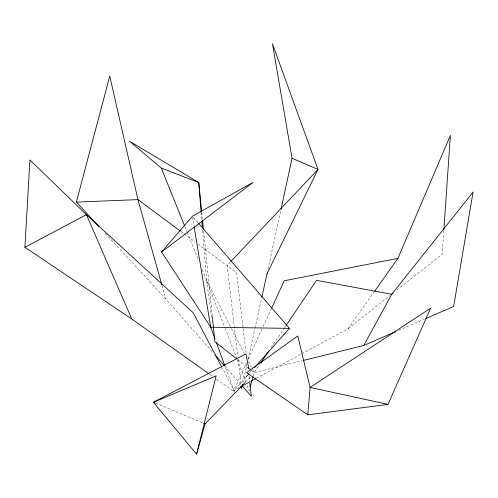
<?xml version="1.0" encoding="UTF-8"?>
<svg xmlns="http://www.w3.org/2000/svg" width="498" height="498" viewBox="0 0 498 498"><rect width="100%" height="100%" fill="white"/><g stroke="black" fill="none" stroke-linecap="round" stroke-linejoin="round"><path stroke-width="0.37" stroke-dasharray="2.49 1.87" d="M443.793 231.016L442.199 254.154L396.645 290.247M268.024 269.2L280.691 210.698M242.9 382.838L247.089 363.901M248.097 359.357L254.802 329.06M254.97 328.3L261.674 298.003M249.573 389.212L249.168 390.656L246.927 384.861M253.196 376.233L254.204 372.629L259.832 364.293M246.659 362.407L233.705 390.55L239.152 387.606M248.278 358.89L262.844 327.23M263.168 326.526L271.267 308.941M271.093 347.629L284.514 327.759M284.943 327.124L285.808 325.841M301.769 353.761L348.052 328.742L374.123 291.959M245.794 377.347L233.979 390.6L224.891 365.831M249.386 373.313L252.467 369.852M230.369 261.985L227.163 265.372L237.783 356.475M245.576 382.091L250.432 377.079M348.052 328.742L389.965 295.538M249.361 382.091L250.718 381.35M256.165 378.412L301.091 354.128M398.717 330.311L424.389 319.187M251.179 370.244L254.204 372.629L302.23 360.72M155.6 403.181L202.966 422.958M209.664 374.322L212.192 376.121M216.624 379.271L234.981 392.306M180.973 231.495L183.463 233.344M184.086 233.805L195.309 242.121M197.799 243.97L236.45 272.611L246.186 353.306M237.863 359.761L246.94 366.908M105.29 233.438L165.797 298.949L212.945 352.603M224.729 366.018L241.125 384.68M193.423 217.396L197.999 222.681M221.697 366.976L234.626 391.621M202.269 269.686L206.626 280.492L231.128 327.933M231.483 328.624L244.263 353.375M248.521 361.623L251.366 367.126M252.785 369.877L254.204 372.629M184.833 226.453L186.868 231.495M187.161 232.217L198.49 260.317M202.593 230.344L206.626 280.492L224.822 327.603M225.102 328.325L236.855 358.765M237.135 359.494L245.813 381.96M162.031 285.51L165.797 298.949M192.533 216.985L194.052 226.173M206.626 280.492L211.675 317.961M248.963 376.364L249.703 382.508M238.144 359.562L241.113 385.041M201.796 212.64L202.418 218.821M203.67 231.184L212.279 316.168M201.161 212.602L201.721 219.543"/><path stroke-width="0.75" d="M209.029 373.874L131.802 319.031L24.9 247.288L29.936 159.97L86.397 214.657L193.33 312.887L221.697 366.976M443.899 229.472L450.385 135.381L397.939 258.338L374.571 291.324M307.801 414.834L310.061 387.432L297.804 335.963L246.578 372.647L307.801 414.834L387.986 404.388L430.639 308.15L310.061 387.432L387.986 404.388M261.842 297.244L267.37 272.244M281.021 209.179L292.04 158.271L272.474 43.843L317.998 169.438L267.04 273.763M242.563 384.356L241.561 388.901L241.293 386.585M196.567 454.157L216.151 375.878L153.452 402.284L196.567 454.157L205.12 423.854L245.035 382.651M98.978 226.602L76.35 202.107L109.741 76.15L137.958 199.623L161.819 284.763M250.177 387.052L252.996 376.955M271.591 308.237L284.221 280.797L397.939 258.338M303.736 360.347L363.77 345.456L391.752 294.281L473.1 192.016L453.634 306.513L425.821 318.571M260.697 363.011L268.926 350.835M286.244 325.2L316.554 280.33L391.752 294.281M161.589 251.988L192.409 216.219L253.152 182.349L161.589 251.988L210.716 327.217L214.993 338.87M246.305 376.768L248.869 373.886M254.522 367.549L289.438 328.363L198.503 223.266M230.904 261.419L317.998 169.438L292.04 158.271M391.179 294.579L393.003 293.135M240.509 386.871L248.676 382.458M251.403 380.982L255.486 378.779M24.9 247.288L86.397 214.657L131.802 319.031M363.77 345.456L395.866 331.55M76.35 202.107L137.958 199.623L180.351 231.035M289.438 328.363L210.716 327.217L194.176 226.939M201.099 211.831L198.739 182.511L129.735 141.37L161.296 168.094L198.739 182.511L201.634 211.096M154.884 402.882L153.452 402.284L245.931 353.879L248.689 368.103M203.682 423.256L205.12 423.854M236.65 358.809L214.862 341.659L212.36 316.94M247.55 367.387L250.575 369.771M214.993 354.937L224.218 365.432M242.153 385.844L251.372 396.34L249.703 382.508M161.296 168.094L184.54 225.731M216.331 342.518L224.623 365.102M202.574 220.371L203.514 229.64M201.846 221.087L202.406 228.028"/></g></svg>
